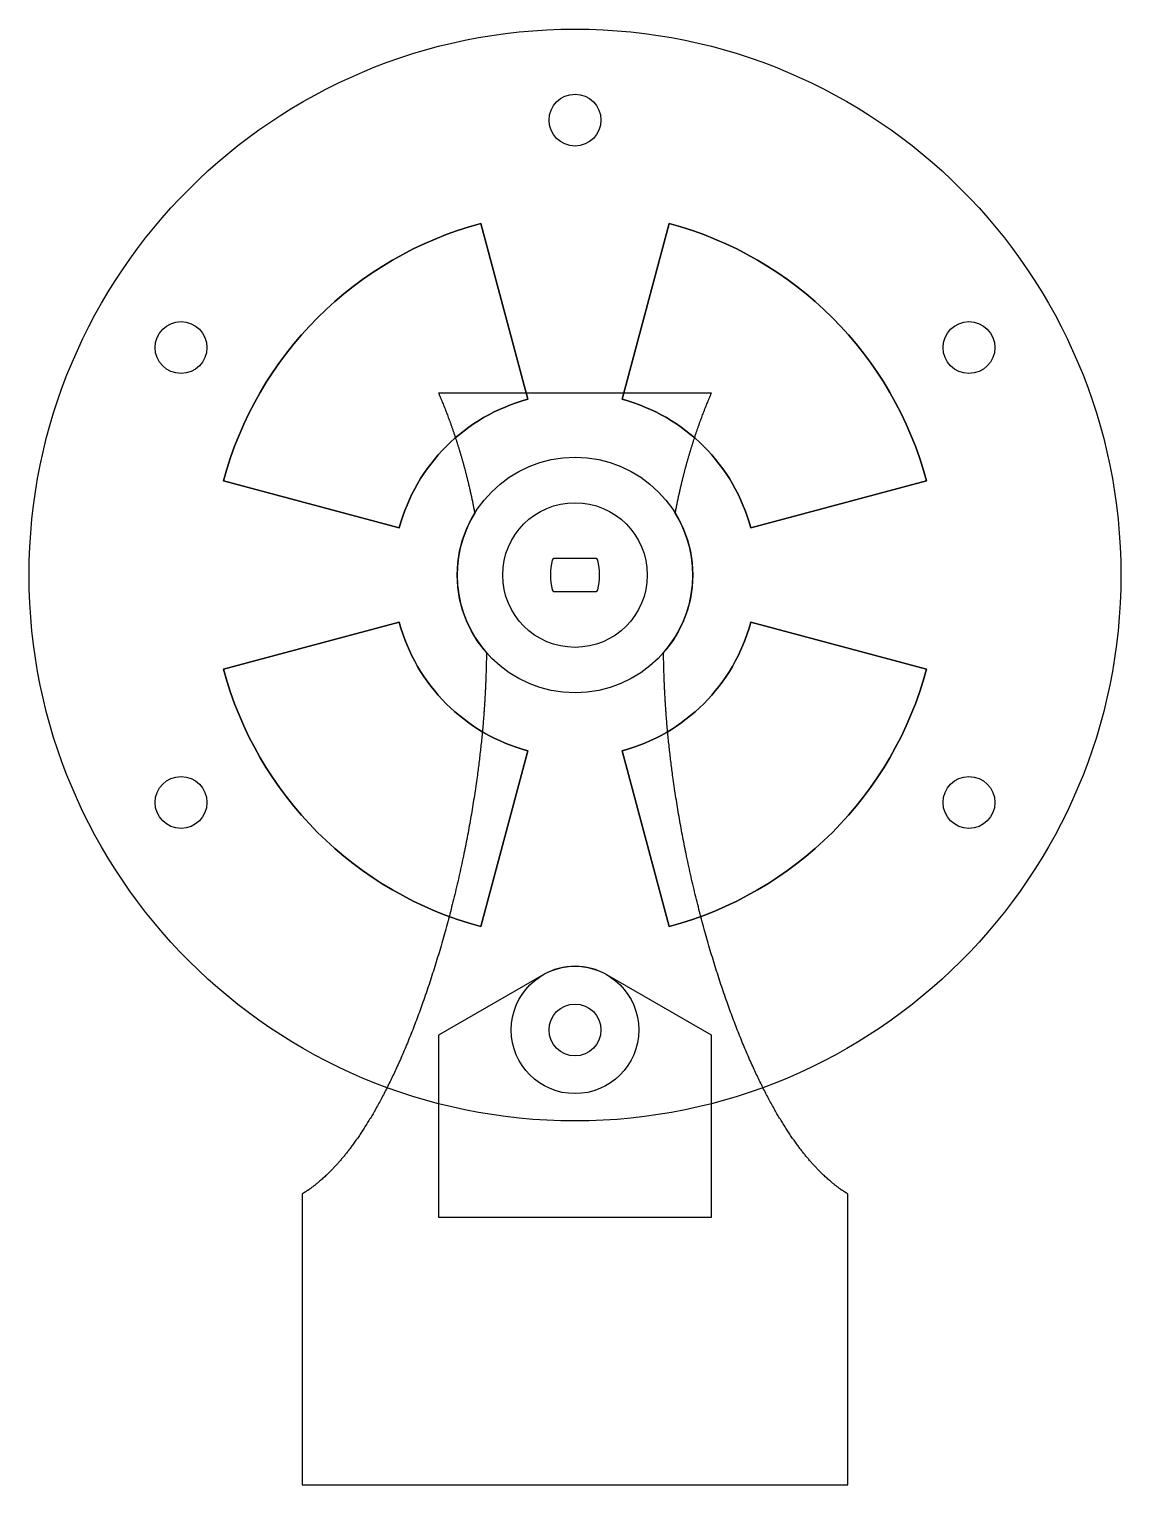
# Model space of a CAD drawing. Header units: millimetres. Extents: x -60 to 60, y 2 to 162.
import ezdxf

# ---------------------------------------------------------------- set-up
doc = ezdxf.new("R2010")
doc.units = ezdxf.units.MM
doc.layers.get('0').update_dxf_attribs({"linetype": 'CONTINUOUS'})

msp = doc.modelspace()

# ---------------------------------------------------------------- linework, layer by layer
for p, q in [((15, 122), (-15, 122)), ((-30, 33.97), (-30, 2)), ((30, 2), (30, 33.97)), ((-30, 2), (30, 2))]:
    msp.add_line(p, q)
for points in [[(-5.18, 121.32, 0.267949), (-19.32, 107.18), (-38.64, 112.35, -0.267949), (-10.35, 140.64)], [(-38.64, 112.35), (-19.32, 107.18, -0.267949), (-5.18, 121.32), (-10.35, 140.64, 0.267949)], [(5.18, 121.32), (10.35, 140.64, -0.267949), (38.64, 112.35), (19.32, 107.18, 0.267949)], [(38.64, 112.35, 0.267949), (10.35, 140.64), (5.18, 121.32, -0.267949), (19.32, 107.18)], [(2.32, 100.2, 0.35049), (2.51, 100.36, 0.111636), (2.51, 103.64, 0.35049), (2.32, 103.8), (-2.32, 103.8, 0.35049), (-2.51, 103.64, 0.111636), (-2.51, 100.36, 0.35049), (-2.32, 100.2)], [(-5.18, 82.68), (-10.35, 63.36, -0.267949), (-38.64, 91.65), (-19.32, 96.82, 0.267949)], [(-38.64, 91.65, 0.267949), (-10.35, 63.36), (-5.18, 82.68, -0.267949), (-19.32, 96.82)], [(19.32, 96.82), (38.64, 91.65, -0.267949), (10.35, 63.36), (5.18, 82.68, 0.267949)], [(10.35, 63.36, 0.267949), (38.64, 91.65), (19.32, 96.82, -0.267949), (5.18, 82.68)], [(-15, 31.42), (15, 31.42), (15, 51.42), (3.5, 58.06, 0.267949), (-3.5, 58.06), (-15, 51.42)]]:
    msp.add_lwpolyline(points, format="xyb", close=True)
for centre, radius in [((0, 102), 60), ((0, 102), 60), ((0, 152), 2.85), ((0, 152), 2.85), ((-43.3, 127), 2.85), ((-43.3, 127), 2.85), ((43.3, 127), 2.85), ((43.3, 127), 2.85), ((0, 102), 12.95), ((0, 102), 12.95), ((0, 102), 7.95), ((0, 102), 7.95), ((0, 102), 7.95), ((0, 102), 7.95), ((-43.3, 77), 2.85), ((-43.3, 77), 2.85), ((43.3, 77), 2.85), ((43.3, 77), 2.85), ((0, 52), 7), ((0, 52), 2.85), ((0, 52), 2.85), ((0, 52), 2.85), ((0, 52), 2.85)]:
    msp.add_circle(centre, radius)
for start, end in [(148.3487, 221.26), (-41.26, 31.6513)]:
    msp.add_arc((0, 102), 12.95, start, end)
for points, knots in [([(-15, 122), (-14.53, 120.91), (-13.64, 118.69), (-12.76, 116.11), (-12, 113.44), (-11.38, 110.67), (-11.08, 109.1), (-11.02, 108.8)], [0, 0, 0, 0, 0, 0, 0.0666667, 0.1333333, 0.1496122, 0.1496122, 0.1496122, 0.1496122, 0.1496122, 0.1496122]), ([(11.02, 108.8), (11.08, 109.1), (11.38, 110.67), (12, 113.44), (12.76, 116.11), (13.64, 118.69), (14.53, 120.91), (15, 122)], [-0.1496122, -0.1496122, -0.1496122, -0.1496122, -0.1496122, -0.1496122, -0.1333333, -0.0666667, 0, 0, 0, 0, 0, 0]), ([(-9.73, 93.46), (-9.74, 92.78), (-9.78, 90.68), (-9.93, 87.09), (-10.39, 81.96), (-11.36, 75.26), (-12.88, 67.85), (-14.77, 60.72), (-16.94, 54.1), (-19.31, 48.19), (-21.84, 43.15), (-24.47, 39.05), (-26.64, 36.54), (-28.31, 35.09), (-29.43, 34.31), (-30, 33.97)], [0.3016542, 0.3016542, 0.3016542, 0.3016542, 0.3016542, 0.3016542, 0.3333333, 0.4, 0.4666667, 0.5333333, 0.6, 0.6666667, 0.7333333, 0.8, 0.8666667, 0.9333333, 1, 1, 1, 1, 1, 1]), ([(30, 33.97), (29.43, 34.31), (28.31, 35.09), (26.64, 36.54), (24.47, 39.05), (21.84, 43.15), (19.31, 48.19), (16.94, 54.1), (14.77, 60.72), (12.88, 67.85), (11.36, 75.26), (10.39, 81.96), (9.93, 87.09), (9.78, 90.68), (9.74, 92.78), (9.73, 93.46)], [-1, -1, -1, -1, -1, -1, -0.9333333, -0.8666667, -0.8, -0.7333333, -0.6666667, -0.6, -0.5333333, -0.4666667, -0.4, -0.3333333, -0.3016542, -0.3016542, -0.3016542, -0.3016542, -0.3016542, -0.3016542])]:
    msp.add_open_spline(points, degree=5, knots=knots)

doc.saveas('drawing.dxf')
